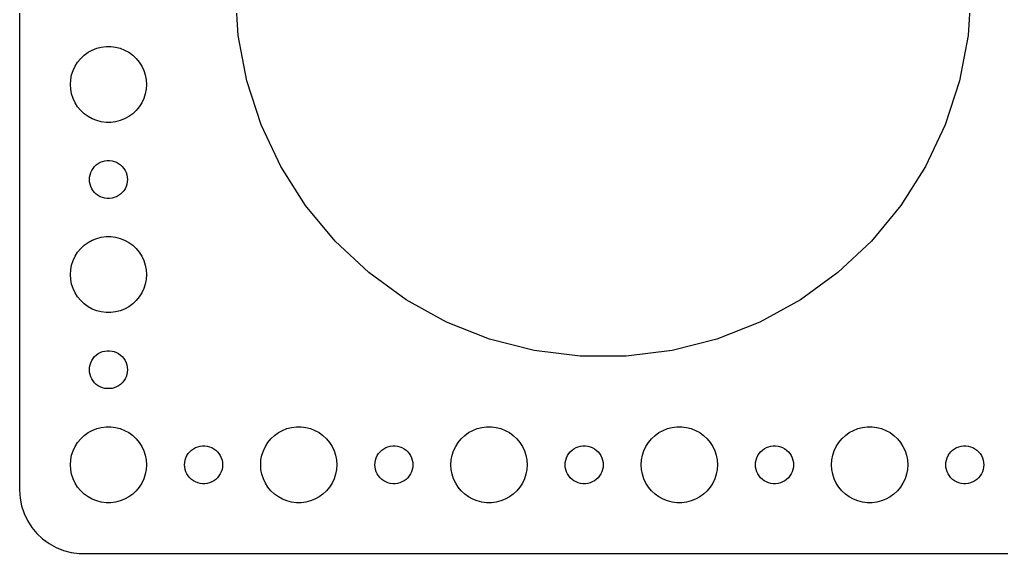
# Model space of a CAD drawing. Header units: metres. Extents: x -172 to 172, y -44 to 44.
# Drawn here: x -172 to -94.6, y -44.5 to -2.4 of the extents above; entities that cross this region are included whole.
import ezdxf

# ---------------------------------------------------------------- set-up
doc = ezdxf.new("R2010")
doc.units = ezdxf.units.M

msp = doc.modelspace()

# ---------------------------------------------------------------- linework, layer by layer
for p, q in [((-172, 39.5), (-172, -39.5)), ((-154.771, -3.63466), (-155, 0)), ((-97, 0), (-97.2287, -3.63466)), ((-154.089, -7.21201), (-154.771, -3.63466)), ((-97.2287, -3.63466), (-97.9111, -7.21201)), ((-165.927, -4.64682), (-165.562, -4.55313)), ((-165.562, -4.55313), (-165.188, -4.50591)), ((-165.188, -4.50591), (-164.812, -4.50591)), ((-164.812, -4.50591), (-164.438, -4.55313)), ((-164.438, -4.55313), (-164.073, -4.64682)), ((-167.187, -5.44635), (-166.912, -5.18845)), ((-166.912, -5.18845), (-166.607, -4.96701)), ((-166.607, -4.96701), (-166.277, -4.78551)), ((-166.277, -4.78551), (-165.927, -4.64682)), ((-164.073, -4.64682), (-163.723, -4.78551)), ((-163.723, -4.78551), (-163.393, -4.96701)), ((-163.393, -4.96701), (-163.088, -5.18845)), ((-163.088, -5.18845), (-162.813, -5.44635)), ((-167.789, -6.39561), (-167.629, -6.05473)), ((-167.629, -6.05473), (-167.427, -5.73663)), ((-167.427, -5.73663), (-167.187, -5.44635)), ((-162.813, -5.44635), (-162.573, -5.73663)), ((-162.573, -5.73663), (-162.371, -6.05473)), ((-162.371, -6.05473), (-162.211, -6.39561)), ((-167.976, -7.12399), (-167.906, -6.75392)), ((-167.906, -6.75392), (-167.789, -6.39561)), ((-162.211, -6.39561), (-162.094, -6.75392)), ((-162.094, -6.75392), (-162.024, -7.12399)), ((-168, -7.5), (-167.976, -7.12399)), ((-167.976, -7.87599), (-168, -7.5)), ((-162.024, -7.12399), (-162, -7.5)), ((-162, -7.5), (-162.024, -7.87599)), ((-152.964, -10.6756), (-154.089, -7.21201)), ((-97.9111, -7.21201), (-99.0365, -10.6756)), ((-167.906, -8.24606), (-167.976, -7.87599)), ((-167.789, -8.60437), (-167.906, -8.24606)), ((-162.094, -8.24606), (-162.211, -8.60437)), ((-162.024, -7.87599), (-162.094, -8.24606)), ((-167.629, -8.94525), (-167.789, -8.60437)), ((-167.427, -9.26335), (-167.629, -8.94525)), ((-167.187, -9.55363), (-167.427, -9.26335)), ((-162.573, -9.26335), (-162.813, -9.55363)), ((-162.371, -8.94525), (-162.573, -9.26335)), ((-162.211, -8.60437), (-162.371, -8.94525)), ((-166.912, -9.81154), (-167.187, -9.55363)), ((-166.607, -10.033), (-166.912, -9.81154)), ((-166.277, -10.2145), (-166.607, -10.033)), ((-163.393, -10.033), (-163.723, -10.2145)), ((-163.088, -9.81154), (-163.393, -10.033)), ((-162.813, -9.55363), (-163.088, -9.81154)), ((-165.927, -10.3532), (-166.277, -10.2145)), ((-165.562, -10.4469), (-165.927, -10.3532)), ((-165.188, -10.4941), (-165.562, -10.4469)), ((-164.812, -10.4941), (-165.188, -10.4941)), ((-164.438, -10.4469), (-164.812, -10.4941)), ((-164.073, -10.3532), (-164.438, -10.4469)), ((-163.723, -10.2145), (-164.073, -10.3532)), ((-151.413, -13.9709), (-152.964, -10.6756)), ((-99.0365, -10.6756), (-100.587, -13.9709)), ((-166.093, -13.9732), (-165.956, -13.8442)), ((-165.956, -13.8442), (-165.804, -13.7335)), ((-165.804, -13.7335), (-165.639, -13.6427)), ((-165.639, -13.6427), (-165.464, -13.5734)), ((-165.464, -13.5734), (-165.281, -13.5266)), ((-165.281, -13.5266), (-165.094, -13.5029)), ((-165.094, -13.5029), (-164.906, -13.5029)), ((-164.906, -13.5029), (-164.719, -13.5266)), ((-164.719, -13.5266), (-164.536, -13.5734)), ((-164.536, -13.5734), (-164.361, -13.6427)), ((-164.361, -13.6427), (-164.196, -13.7335)), ((-164.196, -13.7335), (-164.044, -13.8442)), ((-164.044, -13.8442), (-163.907, -13.9732)), ((-166.488, -14.812), (-166.453, -14.627)), ((-166.453, -14.627), (-166.395, -14.4478)), ((-166.395, -14.4478), (-166.314, -14.2774)), ((-166.314, -14.2774), (-166.214, -14.1183)), ((-166.214, -14.1183), (-166.093, -13.9732)), ((-163.907, -13.9732), (-163.786, -14.1183)), ((-163.786, -14.1183), (-163.686, -14.2774)), ((-163.686, -14.2774), (-163.605, -14.4478)), ((-163.605, -14.4478), (-163.547, -14.627)), ((-163.547, -14.627), (-163.512, -14.812)), ((-149.461, -17.0458), (-151.413, -13.9709)), ((-100.587, -13.9709), (-102.538, -17.0458)), ((-166.5, -15), (-166.488, -14.812)), ((-166.488, -15.188), (-166.5, -15)), ((-166.453, -15.373), (-166.488, -15.188)), ((-166.395, -15.5522), (-166.453, -15.373)), ((-163.547, -15.373), (-163.605, -15.5522)), ((-163.512, -15.188), (-163.547, -15.373)), ((-163.512, -14.812), (-163.5, -15)), ((-163.5, -15), (-163.512, -15.188)), ((-166.314, -15.7226), (-166.395, -15.5522)), ((-166.214, -15.8817), (-166.314, -15.7226)), ((-166.093, -16.0268), (-166.214, -15.8817)), ((-165.956, -16.1558), (-166.093, -16.0268)), ((-165.804, -16.2665), (-165.956, -16.1558)), ((-164.044, -16.1558), (-164.196, -16.2665)), ((-163.907, -16.0268), (-164.044, -16.1558)), ((-163.786, -15.8817), (-163.907, -16.0268)), ((-163.686, -15.7226), (-163.786, -15.8817)), ((-163.605, -15.5522), (-163.686, -15.7226)), ((-165.639, -16.3572), (-165.804, -16.2665)), ((-165.464, -16.4266), (-165.639, -16.3572)), ((-165.281, -16.4734), (-165.464, -16.4266)), ((-165.094, -16.497), (-165.281, -16.4734)), ((-164.906, -16.497), (-165.094, -16.497)), ((-164.719, -16.4734), (-164.906, -16.497)), ((-164.536, -16.4266), (-164.719, -16.4734)), ((-164.361, -16.3572), (-164.536, -16.4266)), ((-164.196, -16.2665), (-164.361, -16.3572)), ((-147.14, -19.8519), (-149.461, -17.0458)), ((-102.538, -17.0458), (-104.86, -19.8519)), ((-166.912, -20.1884), (-166.607, -19.967)), ((-166.607, -19.967), (-166.277, -19.7855)), ((-166.277, -19.7855), (-165.927, -19.6468)), ((-165.927, -19.6468), (-165.562, -19.5531)), ((-165.562, -19.5531), (-165.188, -19.5059)), ((-165.188, -19.5059), (-164.812, -19.5059)), ((-164.812, -19.5059), (-164.438, -19.5531)), ((-164.438, -19.5531), (-164.073, -19.6468)), ((-164.073, -19.6468), (-163.723, -19.7855)), ((-163.723, -19.7855), (-163.393, -19.967)), ((-163.393, -19.967), (-163.088, -20.1884)), ((-144.485, -22.3449), (-147.14, -19.8519)), ((-104.86, -19.8519), (-107.515, -22.3449)), ((-167.629, -21.0547), (-167.427, -20.7366)), ((-167.427, -20.7366), (-167.187, -20.4464)), ((-167.187, -20.4464), (-166.912, -20.1884)), ((-163.088, -20.1884), (-162.813, -20.4464)), ((-162.813, -20.4464), (-162.573, -20.7366)), ((-162.573, -20.7366), (-162.371, -21.0547)), ((-167.906, -21.7539), (-167.789, -21.3956)), ((-167.789, -21.3956), (-167.629, -21.0547)), ((-162.371, -21.0547), (-162.211, -21.3956)), ((-162.211, -21.3956), (-162.094, -21.7539)), ((-168, -22.5), (-167.976, -22.124)), ((-167.976, -22.124), (-167.906, -21.7539)), ((-162.094, -21.7539), (-162.024, -22.124)), ((-162.024, -22.124), (-162, -22.5)), ((-141.539, -24.4855), (-144.485, -22.3449)), ((-107.515, -22.3449), (-110.461, -24.4855)), ((-167.976, -22.876), (-168, -22.5)), ((-167.906, -23.2461), (-167.976, -22.876)), ((-162.024, -22.876), (-162.094, -23.2461)), ((-162, -22.5), (-162.024, -22.876)), ((-167.789, -23.6044), (-167.906, -23.2461)), ((-167.629, -23.9453), (-167.789, -23.6044)), ((-167.427, -24.2634), (-167.629, -23.9453)), ((-162.371, -23.9453), (-162.573, -24.2634)), ((-162.211, -23.6044), (-162.371, -23.9453)), ((-162.094, -23.2461), (-162.211, -23.6044)), ((-167.187, -24.5536), (-167.427, -24.2634)), ((-166.912, -24.8115), (-167.187, -24.5536)), ((-162.813, -24.5536), (-163.088, -24.8115)), ((-162.573, -24.2634), (-162.813, -24.5536)), ((-138.348, -26.24), (-141.539, -24.4855)), ((-110.461, -24.4855), (-113.652, -26.24)), ((-166.607, -25.033), (-166.912, -24.8115)), ((-166.277, -25.2145), (-166.607, -25.033)), ((-165.927, -25.3532), (-166.277, -25.2145)), ((-165.562, -25.4469), (-165.927, -25.3532)), ((-165.188, -25.4941), (-165.562, -25.4469)), ((-164.812, -25.4941), (-165.188, -25.4941)), ((-164.438, -25.4469), (-164.812, -25.4941)), ((-164.073, -25.3532), (-164.438, -25.4469)), ((-163.723, -25.2145), (-164.073, -25.3532)), ((-163.393, -25.033), (-163.723, -25.2145)), ((-163.088, -24.8115), (-163.393, -25.033)), ((-134.961, -27.5806), (-138.348, -26.24)), ((-113.652, -26.24), (-117.038, -27.5806)), ((-131.434, -28.4863), (-134.961, -27.5806)), ((-117.038, -27.5806), (-120.566, -28.4863)), ((-165.639, -28.6427), (-165.464, -28.5734)), ((-165.464, -28.5734), (-165.281, -28.5266)), ((-165.281, -28.5266), (-165.094, -28.503)), ((-165.094, -28.503), (-164.906, -28.503)), ((-164.906, -28.503), (-164.719, -28.5266)), ((-164.719, -28.5266), (-164.536, -28.5734)), ((-164.536, -28.5734), (-164.361, -28.6427)), ((-127.821, -28.9428), (-131.434, -28.4863)), ((-120.566, -28.4863), (-124.179, -28.9428)), ((-166.395, -29.4478), (-166.314, -29.2774)), ((-166.314, -29.2774), (-166.214, -29.1183)), ((-166.214, -29.1183), (-166.093, -28.9732)), ((-166.093, -28.9732), (-165.956, -28.8442)), ((-165.956, -28.8442), (-165.804, -28.7335)), ((-165.804, -28.7335), (-165.639, -28.6427)), ((-164.361, -28.6427), (-164.196, -28.7335)), ((-164.196, -28.7335), (-164.044, -28.8442)), ((-164.044, -28.8442), (-163.907, -28.9732)), ((-163.907, -28.9732), (-163.786, -29.1183)), ((-163.786, -29.1183), (-163.686, -29.2774)), ((-163.686, -29.2774), (-163.605, -29.4478)), ((-124.179, -28.9428), (-127.821, -28.9428)), ((-166.5, -30), (-166.488, -29.812)), ((-166.488, -30.188), (-166.5, -30)), ((-166.488, -29.812), (-166.453, -29.627)), ((-166.453, -29.627), (-166.395, -29.4478)), ((-163.605, -29.4478), (-163.547, -29.627)), ((-163.547, -29.627), (-163.512, -29.812)), ((-163.512, -29.812), (-163.5, -30)), ((-163.5, -30), (-163.512, -30.188)), ((-166.453, -30.373), (-166.488, -30.188)), ((-166.395, -30.5522), (-166.453, -30.373)), ((-166.314, -30.7226), (-166.395, -30.5522)), ((-166.214, -30.8817), (-166.314, -30.7226)), ((-166.093, -31.0268), (-166.214, -30.8817)), ((-163.786, -30.8817), (-163.907, -31.0268)), ((-163.686, -30.7226), (-163.786, -30.8817)), ((-163.605, -30.5522), (-163.686, -30.7226)), ((-163.547, -30.373), (-163.605, -30.5522)), ((-163.512, -30.188), (-163.547, -30.373)), ((-165.956, -31.1558), (-166.093, -31.0268)), ((-165.804, -31.2665), (-165.956, -31.1558)), ((-165.639, -31.3572), (-165.804, -31.2665)), ((-165.464, -31.4266), (-165.639, -31.3572)), ((-165.281, -31.4734), (-165.464, -31.4266)), ((-165.094, -31.497), (-165.281, -31.4734)), ((-164.906, -31.497), (-165.094, -31.497)), ((-164.719, -31.4734), (-164.906, -31.497)), ((-164.536, -31.4266), (-164.719, -31.4734)), ((-164.361, -31.3572), (-164.536, -31.4266)), ((-164.196, -31.2665), (-164.361, -31.3572)), ((-164.044, -31.1558), (-164.196, -31.2665)), ((-163.907, -31.0268), (-164.044, -31.1558)), ((-166.607, -34.967), (-166.277, -34.7855)), ((-166.277, -34.7855), (-165.927, -34.6468)), ((-165.927, -34.6468), (-165.562, -34.5531)), ((-165.562, -34.5531), (-165.188, -34.5059)), ((-165.188, -34.5059), (-164.812, -34.5059)), ((-164.812, -34.5059), (-164.438, -34.5531)), ((-164.438, -34.5531), (-164.073, -34.6468)), ((-164.073, -34.6468), (-163.723, -34.7855)), ((-163.723, -34.7855), (-163.393, -34.967)), ((-151.607, -34.967), (-151.277, -34.7855)), ((-151.277, -34.7855), (-150.927, -34.6468)), ((-150.927, -34.6468), (-150.562, -34.5531)), ((-150.562, -34.5531), (-150.188, -34.5059)), ((-150.188, -34.5059), (-149.812, -34.5059)), ((-149.812, -34.5059), (-149.438, -34.5531)), ((-149.438, -34.5531), (-149.073, -34.6468)), ((-149.073, -34.6468), (-148.723, -34.7855)), ((-148.723, -34.7855), (-148.393, -34.967)), ((-136.607, -34.967), (-136.277, -34.7855)), ((-136.277, -34.7855), (-135.927, -34.6468)), ((-135.927, -34.6468), (-135.562, -34.5531)), ((-135.562, -34.5531), (-135.188, -34.5059)), ((-135.188, -34.5059), (-134.812, -34.5059)), ((-134.812, -34.5059), (-134.438, -34.5531)), ((-134.438, -34.5531), (-134.073, -34.6468)), ((-134.073, -34.6468), (-133.723, -34.7855)), ((-133.723, -34.7855), (-133.393, -34.967)), ((-121.607, -34.967), (-121.277, -34.7855)), ((-121.277, -34.7855), (-120.927, -34.6468)), ((-120.927, -34.6468), (-120.562, -34.5531)), ((-120.562, -34.5531), (-120.188, -34.5059)), ((-120.188, -34.5059), (-119.812, -34.5059)), ((-119.812, -34.5059), (-119.438, -34.5531)), ((-119.438, -34.5531), (-119.073, -34.6468)), ((-119.073, -34.6468), (-118.723, -34.7855)), ((-118.723, -34.7855), (-118.393, -34.967)), ((-106.607, -34.967), (-106.277, -34.7855)), ((-106.277, -34.7855), (-105.927, -34.6468)), ((-105.927, -34.6468), (-105.562, -34.5531)), ((-105.562, -34.5531), (-105.188, -34.5059)), ((-105.188, -34.5059), (-104.812, -34.5059)), ((-104.812, -34.5059), (-104.438, -34.5531)), ((-104.438, -34.5531), (-104.073, -34.6468)), ((-104.073, -34.6468), (-103.723, -34.7855)), ((-103.723, -34.7855), (-103.393, -34.967)), ((-167.427, -35.7366), (-167.187, -35.4464)), ((-167.187, -35.4464), (-166.912, -35.1885)), ((-166.912, -35.1885), (-166.607, -34.967)), ((-163.393, -34.967), (-163.088, -35.1885)), ((-163.088, -35.1885), (-162.813, -35.4464)), ((-162.813, -35.4464), (-162.573, -35.7366)), ((-152.427, -35.7366), (-152.187, -35.4464)), ((-152.187, -35.4464), (-151.912, -35.1885)), ((-151.912, -35.1885), (-151.607, -34.967)), ((-148.393, -34.967), (-148.088, -35.1885)), ((-148.088, -35.1885), (-147.813, -35.4464)), ((-147.813, -35.4464), (-147.573, -35.7366)), ((-137.427, -35.7366), (-137.187, -35.4464)), ((-137.187, -35.4464), (-136.912, -35.1885)), ((-136.912, -35.1885), (-136.607, -34.967)), ((-133.393, -34.967), (-133.088, -35.1885)), ((-133.088, -35.1885), (-132.813, -35.4464)), ((-132.813, -35.4464), (-132.573, -35.7366)), ((-122.427, -35.7366), (-122.187, -35.4464)), ((-122.187, -35.4464), (-121.912, -35.1885)), ((-121.912, -35.1885), (-121.607, -34.967)), ((-118.393, -34.967), (-118.088, -35.1885)), ((-118.088, -35.1885), (-117.813, -35.4464)), ((-117.813, -35.4464), (-117.573, -35.7366)), ((-107.427, -35.7366), (-107.187, -35.4464)), ((-107.187, -35.4464), (-106.912, -35.1885)), ((-106.912, -35.1885), (-106.607, -34.967)), ((-103.393, -34.967), (-103.088, -35.1885)), ((-103.088, -35.1885), (-102.813, -35.4464)), ((-102.813, -35.4464), (-102.573, -35.7366)), ((-167.789, -36.3956), (-167.629, -36.0547)), ((-167.629, -36.0547), (-167.427, -35.7366)), ((-162.573, -35.7366), (-162.371, -36.0547)), ((-162.371, -36.0547), (-162.211, -36.3956)), ((-158.593, -36.4732), (-158.456, -36.3442)), ((-158.456, -36.3442), (-158.304, -36.2335)), ((-158.304, -36.2335), (-158.139, -36.1428)), ((-158.139, -36.1428), (-157.964, -36.0734)), ((-157.964, -36.0734), (-157.781, -36.0266)), ((-157.781, -36.0266), (-157.594, -36.003)), ((-157.594, -36.003), (-157.406, -36.003)), ((-157.406, -36.003), (-157.219, -36.0266)), ((-157.219, -36.0266), (-157.036, -36.0734)), ((-157.036, -36.0734), (-156.861, -36.1428)), ((-156.861, -36.1428), (-156.696, -36.2335)), ((-156.696, -36.2335), (-156.544, -36.3442)), ((-156.544, -36.3442), (-156.407, -36.4732)), ((-152.789, -36.3956), (-152.629, -36.0547)), ((-152.629, -36.0547), (-152.427, -35.7366)), ((-147.573, -35.7366), (-147.371, -36.0547)), ((-147.371, -36.0547), (-147.211, -36.3956)), ((-143.593, -36.4732), (-143.456, -36.3442)), ((-143.456, -36.3442), (-143.304, -36.2335)), ((-143.304, -36.2335), (-143.139, -36.1428)), ((-143.139, -36.1428), (-142.964, -36.0734)), ((-142.964, -36.0734), (-142.781, -36.0266)), ((-142.781, -36.0266), (-142.594, -36.003)), ((-142.594, -36.003), (-142.406, -36.003)), ((-142.406, -36.003), (-142.219, -36.0266)), ((-142.219, -36.0266), (-142.036, -36.0734)), ((-142.036, -36.0734), (-141.861, -36.1428)), ((-141.861, -36.1428), (-141.696, -36.2335)), ((-141.696, -36.2335), (-141.544, -36.3442)), ((-141.544, -36.3442), (-141.407, -36.4732)), ((-137.789, -36.3956), (-137.629, -36.0547)), ((-137.629, -36.0547), (-137.427, -35.7366)), ((-132.573, -35.7366), (-132.371, -36.0547)), ((-132.371, -36.0547), (-132.211, -36.3956)), ((-128.593, -36.4732), (-128.456, -36.3442)), ((-128.456, -36.3442), (-128.304, -36.2335)), ((-128.304, -36.2335), (-128.139, -36.1428)), ((-128.139, -36.1428), (-127.964, -36.0734)), ((-127.964, -36.0734), (-127.781, -36.0266)), ((-127.781, -36.0266), (-127.594, -36.003)), ((-127.594, -36.003), (-127.406, -36.003)), ((-127.406, -36.003), (-127.219, -36.0266)), ((-127.219, -36.0266), (-127.036, -36.0734)), ((-127.036, -36.0734), (-126.861, -36.1428)), ((-126.861, -36.1428), (-126.696, -36.2335)), ((-126.696, -36.2335), (-126.544, -36.3442)), ((-126.544, -36.3442), (-126.407, -36.4732)), ((-122.789, -36.3956), (-122.629, -36.0547)), ((-122.629, -36.0547), (-122.427, -35.7366)), ((-117.573, -35.7366), (-117.371, -36.0547)), ((-117.371, -36.0547), (-117.211, -36.3956)), ((-113.593, -36.4732), (-113.456, -36.3442)), ((-113.456, -36.3442), (-113.304, -36.2335)), ((-113.304, -36.2335), (-113.139, -36.1428)), ((-113.139, -36.1428), (-112.964, -36.0734)), ((-112.964, -36.0734), (-112.781, -36.0266)), ((-112.781, -36.0266), (-112.594, -36.003)), ((-112.594, -36.003), (-112.406, -36.003)), ((-112.406, -36.003), (-112.219, -36.0266)), ((-112.219, -36.0266), (-112.036, -36.0734)), ((-112.036, -36.0734), (-111.861, -36.1428)), ((-111.861, -36.1428), (-111.696, -36.2335)), ((-111.696, -36.2335), (-111.544, -36.3442)), ((-111.544, -36.3442), (-111.407, -36.4732)), ((-107.789, -36.3956), (-107.629, -36.0547)), ((-107.629, -36.0547), (-107.427, -35.7366)), ((-102.573, -35.7366), (-102.371, -36.0547)), ((-102.371, -36.0547), (-102.211, -36.3956)), ((-98.5934, -36.4732), (-98.4561, -36.3442)), ((-98.4561, -36.3442), (-98.3037, -36.2335)), ((-98.3037, -36.2335), (-98.1387, -36.1428)), ((-98.1387, -36.1428), (-97.9635, -36.0734)), ((-97.9635, -36.0734), (-97.7811, -36.0266)), ((-97.7811, -36.0266), (-97.5942, -36.003)), ((-97.5942, -36.003), (-97.4058, -36.003)), ((-97.4058, -36.003), (-97.2189, -36.0266)), ((-97.2189, -36.0266), (-97.0365, -36.0734)), ((-97.0365, -36.0734), (-96.8613, -36.1428)), ((-96.8613, -36.1428), (-96.6963, -36.2335)), ((-96.6963, -36.2335), (-96.5439, -36.3442)), ((-96.5439, -36.3442), (-96.4065, -36.4732)), ((-168, -37.5), (-167.976, -37.124)), ((-167.976, -37.124), (-167.906, -36.7539)), ((-167.906, -36.7539), (-167.789, -36.3956)), ((-162.211, -36.3956), (-162.094, -36.7539)), ((-162.094, -36.7539), (-162.024, -37.124)), ((-162.024, -37.124), (-162, -37.5)), ((-158.988, -37.312), (-158.953, -37.127)), ((-158.953, -37.127), (-158.895, -36.9478)), ((-158.895, -36.9478), (-158.814, -36.7774)), ((-158.814, -36.7774), (-158.714, -36.6183)), ((-158.714, -36.6183), (-158.593, -36.4732)), ((-156.407, -36.4732), (-156.286, -36.6183)), ((-156.286, -36.6183), (-156.186, -36.7774)), ((-156.186, -36.7774), (-156.105, -36.9478)), ((-156.105, -36.9478), (-156.047, -37.127)), ((-156.047, -37.127), (-156.012, -37.312)), ((-153, -37.5), (-152.976, -37.124)), ((-152.976, -37.124), (-152.906, -36.7539)), ((-152.906, -36.7539), (-152.789, -36.3956)), ((-147.211, -36.3956), (-147.094, -36.7539)), ((-147.094, -36.7539), (-147.024, -37.124)), ((-147.024, -37.124), (-147, -37.5)), ((-143.988, -37.312), (-143.953, -37.127)), ((-143.953, -37.127), (-143.895, -36.9478)), ((-143.895, -36.9478), (-143.814, -36.7774)), ((-143.814, -36.7774), (-143.714, -36.6183)), ((-143.714, -36.6183), (-143.593, -36.4732)), ((-141.407, -36.4732), (-141.286, -36.6183)), ((-141.286, -36.6183), (-141.186, -36.7774)), ((-141.186, -36.7774), (-141.105, -36.9478)), ((-141.105, -36.9478), (-141.047, -37.127)), ((-141.047, -37.127), (-141.012, -37.312)), ((-138, -37.5), (-137.976, -37.124)), ((-137.976, -37.124), (-137.906, -36.7539)), ((-137.906, -36.7539), (-137.789, -36.3956)), ((-132.211, -36.3956), (-132.094, -36.7539)), ((-132.094, -36.7539), (-132.024, -37.124)), ((-132.024, -37.124), (-132, -37.5)), ((-128.988, -37.312), (-128.953, -37.127)), ((-128.953, -37.127), (-128.895, -36.9478)), ((-128.895, -36.9478), (-128.814, -36.7774)), ((-128.814, -36.7774), (-128.714, -36.6183)), ((-128.714, -36.6183), (-128.593, -36.4732)), ((-126.407, -36.4732), (-126.286, -36.6183)), ((-126.286, -36.6183), (-126.186, -36.7774)), ((-126.186, -36.7774), (-126.105, -36.9478)), ((-126.105, -36.9478), (-126.047, -37.127)), ((-126.047, -37.127), (-126.012, -37.312)), ((-123, -37.5), (-122.976, -37.124)), ((-122.976, -37.124), (-122.906, -36.7539)), ((-122.906, -36.7539), (-122.789, -36.3956)), ((-117.211, -36.3956), (-117.094, -36.7539)), ((-117.094, -36.7539), (-117.024, -37.124)), ((-117.024, -37.124), (-117, -37.5)), ((-113.988, -37.312), (-113.953, -37.127)), ((-113.953, -37.127), (-113.895, -36.9478)), ((-113.895, -36.9478), (-113.814, -36.7774)), ((-113.814, -36.7774), (-113.714, -36.6183)), ((-113.714, -36.6183), (-113.593, -36.4732)), ((-111.407, -36.4732), (-111.286, -36.6183)), ((-111.286, -36.6183), (-111.186, -36.7774)), ((-111.186, -36.7774), (-111.105, -36.9478)), ((-111.105, -36.9478), (-111.047, -37.127)), ((-111.047, -37.127), (-111.012, -37.312)), ((-108, -37.5), (-107.976, -37.124)), ((-107.976, -37.124), (-107.906, -36.7539)), ((-107.906, -36.7539), (-107.789, -36.3956)), ((-102.211, -36.3956), (-102.094, -36.7539)), ((-102.094, -36.7539), (-102.024, -37.124)), ((-102.024, -37.124), (-102, -37.5)), ((-98.9882, -37.312), (-98.9529, -37.127)), ((-98.9529, -37.127), (-98.8947, -36.9478)), ((-98.8947, -36.9478), (-98.8145, -36.7774)), ((-98.8145, -36.7774), (-98.7135, -36.6183)), ((-98.7135, -36.6183), (-98.5934, -36.4732)), ((-96.4065, -36.4732), (-96.2865, -36.6183)), ((-96.2865, -36.6183), (-96.1855, -36.7774)), ((-96.1855, -36.7774), (-96.1053, -36.9478)), ((-96.1053, -36.9478), (-96.0471, -37.127)), ((-96.0471, -37.127), (-96.0118, -37.312)), ((-167.976, -37.876), (-168, -37.5)), ((-167.906, -38.2461), (-167.976, -37.876)), ((-162.024, -37.876), (-162.094, -38.2461)), ((-162, -37.5), (-162.024, -37.876)), ((-159, -37.5), (-158.988, -37.312)), ((-158.988, -37.688), (-159, -37.5)), ((-158.953, -37.873), (-158.988, -37.688)), ((-158.895, -38.0522), (-158.953, -37.873)), ((-156.047, -37.873), (-156.105, -38.0522)), ((-156.012, -37.688), (-156.047, -37.873)), ((-156.012, -37.312), (-156, -37.5)), ((-156, -37.5), (-156.012, -37.688)), ((-152.976, -37.876), (-153, -37.5)), ((-152.906, -38.2461), (-152.976, -37.876)), ((-147.024, -37.876), (-147.094, -38.2461)), ((-147, -37.5), (-147.024, -37.876)), ((-144, -37.5), (-143.988, -37.312)), ((-143.988, -37.688), (-144, -37.5)), ((-143.953, -37.873), (-143.988, -37.688)), ((-143.895, -38.0522), (-143.953, -37.873)), ((-141.047, -37.873), (-141.105, -38.0522)), ((-141.012, -37.688), (-141.047, -37.873)), ((-141.012, -37.312), (-141, -37.5)), ((-141, -37.5), (-141.012, -37.688)), ((-137.976, -37.876), (-138, -37.5)), ((-137.906, -38.2461), (-137.976, -37.876)), ((-132.024, -37.876), (-132.094, -38.2461)), ((-132, -37.5), (-132.024, -37.876)), ((-129, -37.5), (-128.988, -37.312)), ((-128.988, -37.688), (-129, -37.5)), ((-128.953, -37.873), (-128.988, -37.688)), ((-128.895, -38.0522), (-128.953, -37.873)), ((-126.047, -37.873), (-126.105, -38.0522)), ((-126.012, -37.688), (-126.047, -37.873)), ((-126.012, -37.312), (-126, -37.5)), ((-126, -37.5), (-126.012, -37.688)), ((-122.976, -37.876), (-123, -37.5)), ((-122.906, -38.2461), (-122.976, -37.876)), ((-117.024, -37.876), (-117.094, -38.2461)), ((-117, -37.5), (-117.024, -37.876)), ((-114, -37.5), (-113.988, -37.312)), ((-113.988, -37.688), (-114, -37.5)), ((-113.953, -37.873), (-113.988, -37.688)), ((-113.895, -38.0522), (-113.953, -37.873)), ((-111.047, -37.873), (-111.105, -38.0522)), ((-111.012, -37.688), (-111.047, -37.873)), ((-111.012, -37.312), (-111, -37.5)), ((-111, -37.5), (-111.012, -37.688)), ((-107.976, -37.876), (-108, -37.5)), ((-107.906, -38.2461), (-107.976, -37.876)), ((-102.024, -37.876), (-102.094, -38.2461)), ((-102, -37.5), (-102.024, -37.876)), ((-99, -37.5), (-98.9882, -37.312)), ((-98.9882, -37.688), (-99, -37.5)), ((-98.9529, -37.873), (-98.9882, -37.688)), ((-98.8947, -38.0522), (-98.9529, -37.873)), ((-96.0471, -37.873), (-96.1053, -38.0522)), ((-96.0118, -37.688), (-96.0471, -37.873)), ((-96.0118, -37.312), (-96, -37.5)), ((-96, -37.5), (-96.0118, -37.688)), ((-167.789, -38.6044), (-167.906, -38.2461)), ((-167.629, -38.9453), (-167.789, -38.6044)), ((-162.211, -38.6044), (-162.371, -38.9453)), ((-162.094, -38.2461), (-162.211, -38.6044)), ((-158.814, -38.2226), (-158.895, -38.0522)), ((-158.714, -38.3817), (-158.814, -38.2226)), ((-158.593, -38.5268), (-158.714, -38.3817)), ((-158.456, -38.6558), (-158.593, -38.5268)), ((-158.304, -38.7665), (-158.456, -38.6558)), ((-156.544, -38.6558), (-156.696, -38.7665)), ((-156.407, -38.5268), (-156.544, -38.6558)), ((-156.286, -38.3817), (-156.407, -38.5268)), ((-156.186, -38.2226), (-156.286, -38.3817)), ((-156.105, -38.0522), (-156.186, -38.2226)), ((-152.789, -38.6044), (-152.906, -38.2461)), ((-152.629, -38.9453), (-152.789, -38.6044)), ((-147.211, -38.6044), (-147.371, -38.9453)), ((-147.094, -38.2461), (-147.211, -38.6044)), ((-143.814, -38.2226), (-143.895, -38.0522)), ((-143.714, -38.3817), (-143.814, -38.2226)), ((-143.593, -38.5268), (-143.714, -38.3817)), ((-143.456, -38.6558), (-143.593, -38.5268)), ((-143.304, -38.7665), (-143.456, -38.6558)), ((-141.544, -38.6558), (-141.696, -38.7665)), ((-141.407, -38.5268), (-141.544, -38.6558)), ((-141.286, -38.3817), (-141.407, -38.5268)), ((-141.186, -38.2226), (-141.286, -38.3817)), ((-141.105, -38.0522), (-141.186, -38.2226)), ((-137.789, -38.6044), (-137.906, -38.2461)), ((-137.629, -38.9453), (-137.789, -38.6044)), ((-132.211, -38.6044), (-132.371, -38.9453)), ((-132.094, -38.2461), (-132.211, -38.6044)), ((-128.814, -38.2226), (-128.895, -38.0522)), ((-128.714, -38.3817), (-128.814, -38.2226)), ((-128.593, -38.5268), (-128.714, -38.3817)), ((-128.456, -38.6558), (-128.593, -38.5268)), ((-128.304, -38.7665), (-128.456, -38.6558)), ((-126.544, -38.6558), (-126.696, -38.7665)), ((-126.407, -38.5268), (-126.544, -38.6558)), ((-126.286, -38.3817), (-126.407, -38.5268)), ((-126.186, -38.2226), (-126.286, -38.3817)), ((-126.105, -38.0522), (-126.186, -38.2226)), ((-122.789, -38.6044), (-122.906, -38.2461)), ((-122.629, -38.9453), (-122.789, -38.6044)), ((-117.211, -38.6044), (-117.371, -38.9453)), ((-117.094, -38.2461), (-117.211, -38.6044)), ((-113.814, -38.2226), (-113.895, -38.0522)), ((-113.714, -38.3817), (-113.814, -38.2226)), ((-113.593, -38.5268), (-113.714, -38.3817)), ((-113.456, -38.6558), (-113.593, -38.5268)), ((-113.304, -38.7665), (-113.456, -38.6558)), ((-111.544, -38.6558), (-111.696, -38.7665)), ((-111.407, -38.5268), (-111.544, -38.6558)), ((-111.286, -38.3817), (-111.407, -38.5268)), ((-111.186, -38.2226), (-111.286, -38.3817)), ((-111.105, -38.0522), (-111.186, -38.2226)), ((-107.789, -38.6044), (-107.906, -38.2461)), ((-107.629, -38.9453), (-107.789, -38.6044)), ((-102.211, -38.6044), (-102.371, -38.9453)), ((-102.094, -38.2461), (-102.211, -38.6044)), ((-98.8145, -38.2226), (-98.8947, -38.0522)), ((-98.7135, -38.3817), (-98.8145, -38.2226)), ((-98.5934, -38.5268), (-98.7135, -38.3817)), ((-98.4561, -38.6558), (-98.5934, -38.5268)), ((-98.3037, -38.7665), (-98.4561, -38.6558)), ((-96.5439, -38.6558), (-96.6963, -38.7665)), ((-96.4065, -38.5268), (-96.5439, -38.6558)), ((-96.2865, -38.3817), (-96.4065, -38.5268)), ((-96.1855, -38.2226), (-96.2865, -38.3817)), ((-96.1053, -38.0522), (-96.1855, -38.2226)), ((-167.427, -39.2634), (-167.629, -38.9453)), ((-167.187, -39.5536), (-167.427, -39.2634)), ((-162.573, -39.2634), (-162.813, -39.5536)), ((-162.371, -38.9453), (-162.573, -39.2634)), ((-158.139, -38.8572), (-158.304, -38.7665)), ((-157.964, -38.9266), (-158.139, -38.8572)), ((-157.781, -38.9734), (-157.964, -38.9266)), ((-157.594, -38.997), (-157.781, -38.9734)), ((-157.406, -38.997), (-157.594, -38.997)), ((-157.219, -38.9734), (-157.406, -38.997)), ((-157.036, -38.9266), (-157.219, -38.9734)), ((-156.861, -38.8572), (-157.036, -38.9266)), ((-156.696, -38.7665), (-156.861, -38.8572)), ((-152.427, -39.2634), (-152.629, -38.9453)), ((-152.187, -39.5536), (-152.427, -39.2634)), ((-147.573, -39.2634), (-147.813, -39.5536)), ((-147.371, -38.9453), (-147.573, -39.2634)), ((-143.139, -38.8572), (-143.304, -38.7665)), ((-142.964, -38.9266), (-143.139, -38.8572)), ((-142.781, -38.9734), (-142.964, -38.9266)), ((-142.594, -38.997), (-142.781, -38.9734)), ((-142.406, -38.997), (-142.594, -38.997)), ((-142.219, -38.9734), (-142.406, -38.997)), ((-142.036, -38.9266), (-142.219, -38.9734)), ((-141.861, -38.8572), (-142.036, -38.9266)), ((-141.696, -38.7665), (-141.861, -38.8572)), ((-137.427, -39.2634), (-137.629, -38.9453)), ((-137.187, -39.5536), (-137.427, -39.2634)), ((-132.573, -39.2634), (-132.813, -39.5536)), ((-132.371, -38.9453), (-132.573, -39.2634)), ((-128.139, -38.8572), (-128.304, -38.7665)), ((-127.964, -38.9266), (-128.139, -38.8572)), ((-127.781, -38.9734), (-127.964, -38.9266)), ((-127.594, -38.997), (-127.781, -38.9734)), ((-127.406, -38.997), (-127.594, -38.997)), ((-127.219, -38.9734), (-127.406, -38.997)), ((-127.036, -38.9266), (-127.219, -38.9734)), ((-126.861, -38.8572), (-127.036, -38.9266)), ((-126.696, -38.7665), (-126.861, -38.8572)), ((-122.427, -39.2634), (-122.629, -38.9453)), ((-122.187, -39.5536), (-122.427, -39.2634)), ((-117.573, -39.2634), (-117.813, -39.5536)), ((-117.371, -38.9453), (-117.573, -39.2634)), ((-113.139, -38.8572), (-113.304, -38.7665)), ((-112.964, -38.9266), (-113.139, -38.8572)), ((-112.781, -38.9734), (-112.964, -38.9266)), ((-112.594, -38.997), (-112.781, -38.9734)), ((-112.406, -38.997), (-112.594, -38.997)), ((-112.219, -38.9734), (-112.406, -38.997)), ((-112.036, -38.9266), (-112.219, -38.9734)), ((-111.861, -38.8572), (-112.036, -38.9266)), ((-111.696, -38.7665), (-111.861, -38.8572)), ((-107.427, -39.2634), (-107.629, -38.9453)), ((-107.187, -39.5536), (-107.427, -39.2634)), ((-102.573, -39.2634), (-102.813, -39.5536)), ((-102.371, -38.9453), (-102.573, -39.2634)), ((-98.1387, -38.8572), (-98.3037, -38.7665)), ((-97.9635, -38.9266), (-98.1387, -38.8572)), ((-97.7811, -38.9734), (-97.9635, -38.9266)), ((-97.5942, -38.997), (-97.7811, -38.9734)), ((-97.4058, -38.997), (-97.5942, -38.997)), ((-97.2189, -38.9734), (-97.4058, -38.997)), ((-97.0365, -38.9266), (-97.2189, -38.9734)), ((-96.8613, -38.8572), (-97.0365, -38.9266)), ((-96.6963, -38.7665), (-96.8613, -38.8572)), ((-172, -39.5), (-171.961, -40.1267)), ((-171.961, -40.1267), (-171.843, -40.7434)), ((-166.912, -39.8115), (-167.187, -39.5536)), ((-166.607, -40.033), (-166.912, -39.8115)), ((-166.277, -40.2145), (-166.607, -40.033)), ((-165.927, -40.3532), (-166.277, -40.2145)), ((-163.723, -40.2145), (-164.073, -40.3532)), ((-163.393, -40.033), (-163.723, -40.2145)), ((-163.088, -39.8115), (-163.393, -40.033)), ((-162.813, -39.5536), (-163.088, -39.8115)), ((-151.912, -39.8115), (-152.187, -39.5536)), ((-151.607, -40.033), (-151.912, -39.8115)), ((-151.277, -40.2145), (-151.607, -40.033)), ((-150.927, -40.3532), (-151.277, -40.2145)), ((-148.723, -40.2145), (-149.073, -40.3532)), ((-148.393, -40.033), (-148.723, -40.2145)), ((-148.088, -39.8115), (-148.393, -40.033)), ((-147.813, -39.5536), (-148.088, -39.8115)), ((-136.912, -39.8115), (-137.187, -39.5536)), ((-136.607, -40.033), (-136.912, -39.8115)), ((-136.277, -40.2145), (-136.607, -40.033)), ((-135.927, -40.3532), (-136.277, -40.2145)), ((-133.723, -40.2145), (-134.073, -40.3532)), ((-133.393, -40.033), (-133.723, -40.2145)), ((-133.088, -39.8115), (-133.393, -40.033)), ((-132.813, -39.5536), (-133.088, -39.8115)), ((-121.912, -39.8115), (-122.187, -39.5536)), ((-121.607, -40.033), (-121.912, -39.8115)), ((-121.277, -40.2145), (-121.607, -40.033)), ((-120.927, -40.3532), (-121.277, -40.2145)), ((-118.723, -40.2145), (-119.073, -40.3532)), ((-118.393, -40.033), (-118.723, -40.2145)), ((-118.088, -39.8115), (-118.393, -40.033)), ((-117.813, -39.5536), (-118.088, -39.8115)), ((-106.912, -39.8115), (-107.187, -39.5536)), ((-106.607, -40.033), (-106.912, -39.8115)), ((-106.277, -40.2145), (-106.607, -40.033)), ((-105.927, -40.3532), (-106.277, -40.2145)), ((-103.723, -40.2145), (-104.073, -40.3532)), ((-103.393, -40.033), (-103.723, -40.2145)), ((-103.088, -39.8115), (-103.393, -40.033)), ((-102.813, -39.5536), (-103.088, -39.8115)), ((-171.843, -40.7434), (-171.649, -41.3406)), ((-165.562, -40.4469), (-165.927, -40.3532)), ((-165.188, -40.4941), (-165.562, -40.4469)), ((-164.812, -40.4941), (-165.188, -40.4941)), ((-164.438, -40.4469), (-164.812, -40.4941)), ((-164.073, -40.3532), (-164.438, -40.4469)), ((-150.562, -40.4469), (-150.927, -40.3532)), ((-150.188, -40.4941), (-150.562, -40.4469)), ((-149.812, -40.4941), (-150.188, -40.4941)), ((-149.438, -40.4469), (-149.812, -40.4941)), ((-149.073, -40.3532), (-149.438, -40.4469)), ((-135.562, -40.4469), (-135.927, -40.3532)), ((-135.188, -40.4941), (-135.562, -40.4469)), ((-134.812, -40.4941), (-135.188, -40.4941)), ((-134.438, -40.4469), (-134.812, -40.4941)), ((-134.073, -40.3532), (-134.438, -40.4469)), ((-120.562, -40.4469), (-120.927, -40.3532)), ((-120.188, -40.4941), (-120.562, -40.4469)), ((-119.812, -40.4941), (-120.188, -40.4941)), ((-119.438, -40.4469), (-119.812, -40.4941)), ((-119.073, -40.3532), (-119.438, -40.4469)), ((-105.562, -40.4469), (-105.927, -40.3532)), ((-105.188, -40.4941), (-105.562, -40.4469)), ((-104.812, -40.4941), (-105.188, -40.4941)), ((-104.438, -40.4469), (-104.812, -40.4941)), ((-104.073, -40.3532), (-104.438, -40.4469)), ((-171.649, -41.3406), (-171.382, -41.9088)), ((-171.382, -41.9088), (-171.045, -42.4389)), ((-171.045, -42.4389), (-170.645, -42.9227)), ((-170.645, -42.9227), (-170.187, -43.3526)), ((-170.187, -43.3526), (-169.679, -43.7216)), ((-169.679, -43.7216), (-169.129, -44.0241)), ((-169.129, -44.0241), (-168.545, -44.2553)), ((-168.545, -44.2553), (-167.937, -44.4114)), ((-167.937, -44.4114), (-167.314, -44.4901)), ((-167.314, -44.4901), (167.314, -44.4901))]:
    msp.add_line(p, q)

doc.saveas('drawing.dxf')
